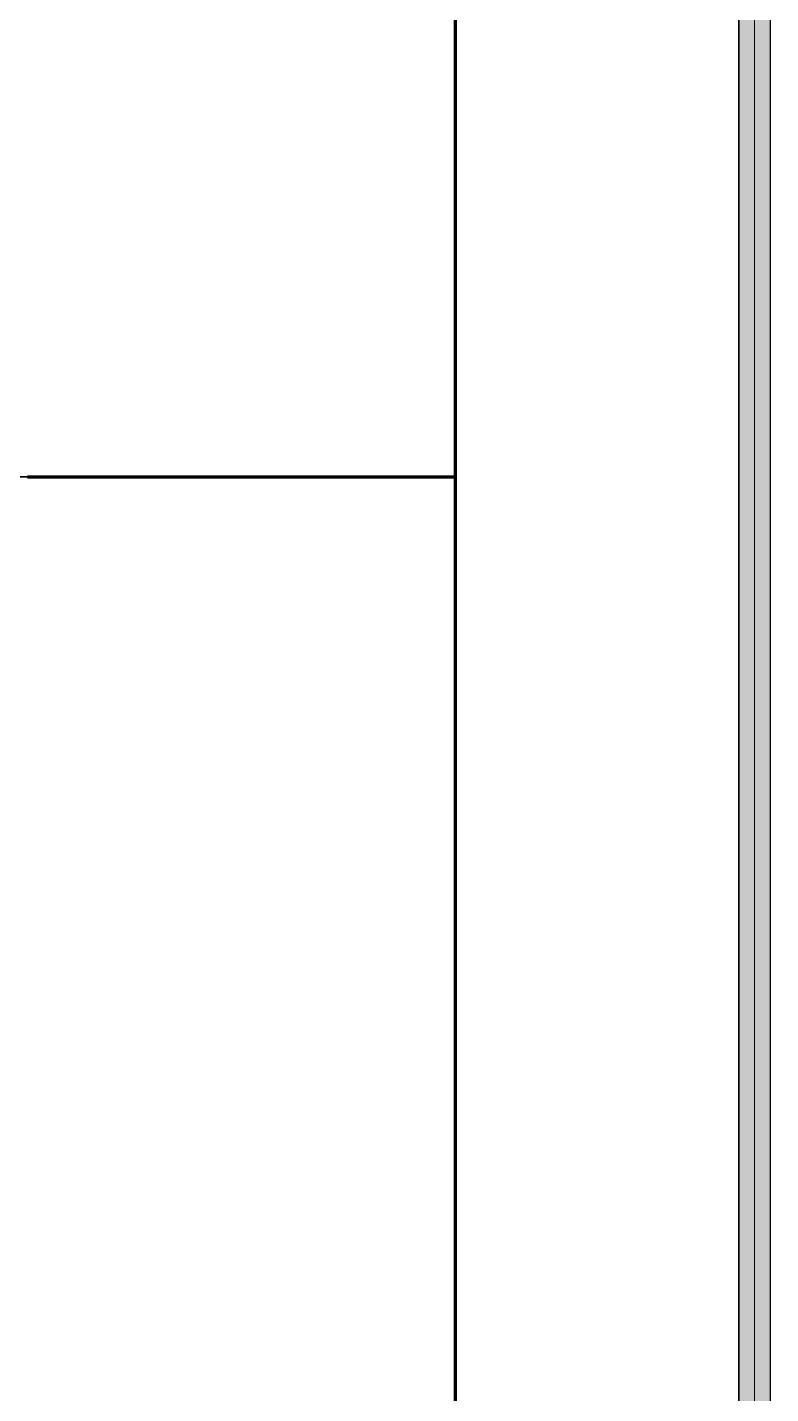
# Model space of a CAD drawing. Header units: millimetres. Extents: x -4948 to 42228, y -4856 to 69378.
# Drawn here: x 7709 to 11184, y 33944 to 40336 of the extents above; entities that cross this region are included whole.
import ezdxf

# ---------------------------------------------------------------- set-up
doc = ezdxf.new("R2010")
doc.units = ezdxf.units.MM
doc.linetypes.add('Штрих 3 х 1_5 мм', pattern=[4.5, 3, -1.5])
for name, color, linetype, lineweight in [('A-AREA', 32, 'Continuous', 9), ('A-DETL', 90, 'Continuous', 9), ('E-CABL-TRAY', 211, 'Continuous', 9), ('E-CABL-TRAY-CNTR', 211, 'Continuous', 9)]:
    doc.layers.add(name, color=color, linetype=linetype, lineweight=lineweight)

# ---------------------------------------------------------------- blocks, each defined once
blk = doc.blocks.new('27ELB-RD-AR-0000-BIM_rvt-1-1 этаж отм_ _0_000 лотки')
at = {"layer": 'A-AREA', "color": 252, "linetype": 'Штрих 3 х 1_5 мм', "lineweight": 70}
for p, q in [((9708.9, 63692.6), (9708.9, 28142.1)), ((7708.9, 38232.1), (9708.9, 38232.1))]:
    blk.add_line(p, q, dxfattribs=at)
at = {"layer": 'A-DETL', "color": 252, "lineweight": 35}
blk.add_line((5513.9, 38232.1), (9708.9, 38232.1), dxfattribs=at)

msp = doc.modelspace()

# ---------------------------------------------------------------- hatches: boundary and pattern name
at = {"layer": 'E-CABL-TRAY', "lineweight": 5}
for points in [[(11033.9, 31933), (11036.4, 31933), (11036.4, 54233), (11033.9, 54233), (11033.9, 32360.3)], [(11169, 31933), (11181.3, 31933), (11181.3, 54233), (11036.4, 54233), (11036.4, 31933)], [(11181.3, 31933), (11183.9, 31933), (11183.9, 54233), (11181.3, 54233), (11181.3, 32360.3)]]:
    msp.add_hatch(color=5, dxfattribs=at).paths.add_polyline_path(points, flags=0)

# ---------------------------------------------------------------- linework, layer by layer
at = {"layer": 'E-CABL-TRAY', "color": 170}
for p, q in [((11033.9, 31933), (11033.9, 54233)), ((11036.4, 31933), (11036.4, 54233)), ((11181.3, 31933), (11181.3, 54233)), ((11183.9, 31933), (11183.9, 54233))]:
    msp.add_line(p, q, dxfattribs=at)
at = {"layer": 'E-CABL-TRAY-CNTR', "color": 170}
msp.add_line((11108.9, 32230.1), (11108.9, 54233), dxfattribs=at)

# ---------------------------------------------------------------- block references
at = {"lineweight": 5}
msp.add_blockref('27ELB-RD-AR-0000-BIM_rvt-1-1 этаж отм_ _0_000 лотки', (0, 0), dxfattribs=at)

doc.saveas('drawing.dxf')
